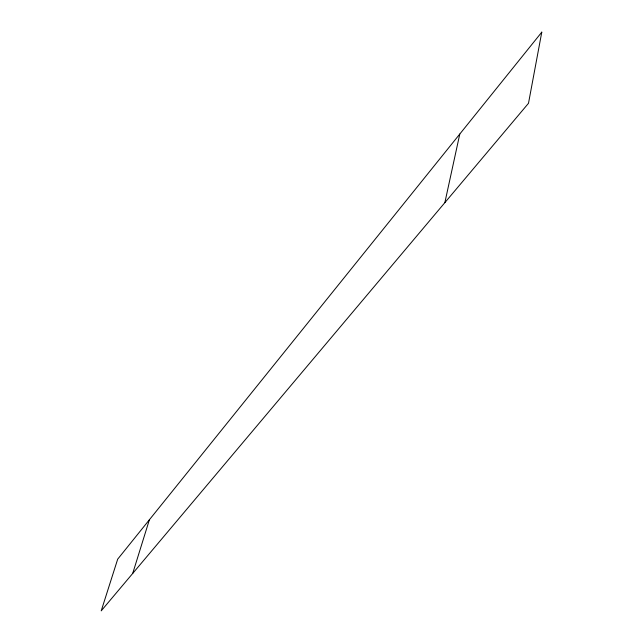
<?xml version="1.0" encoding="UTF-8"?>
<svg xmlns="http://www.w3.org/2000/svg" width="643" height="643" viewBox="0 0 643 643"><rect width="100%" height="100%" fill="white"/><g stroke="black" fill="none" stroke-linecap="round" stroke-linejoin="round"><path stroke-width="0.96" d="M444.86 202.641L459.785 134.049M132.699 573.452L149.385 519.769M541.784 32.15L528.498 103.29L101.216 610.85L117.693 559.153L541.784 32.15"/></g></svg>
